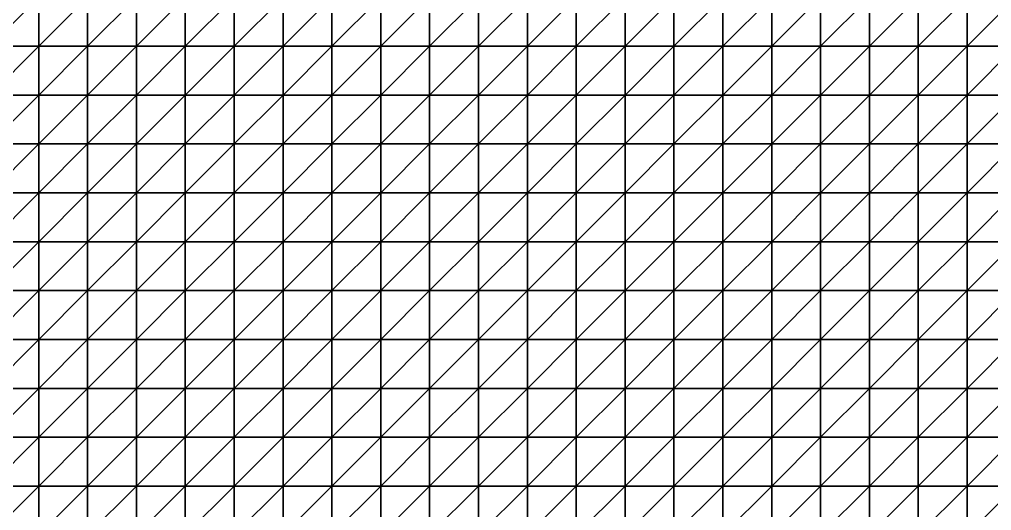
# Model space of a CAD drawing. Header units: metres. Extents: x 351000 to 353000, y 7455000 to 7457000.
# Drawn here: x 351490.1 to 351987.5, y 7455987.5 to 7456238.7 of the extents above; entities that cross this region are included whole.
import ezdxf

# ---------------------------------------------------------------- set-up
doc = ezdxf.new("R2010")
doc.units = ezdxf.units.M

msp = doc.modelspace()

# ---------------------------------------------------------------- linework, layer by layer
at = {"layer": 'TOP_OF_HYPOGENE_TOH'}
for points in [[(351475, 7456225, 1112.04), (351500, 7456225, 1113.07), (351500, 7456250, 1113.07)], [(351475, 7456225, 1112.04), (351500, 7456250, 1113.07), (351475, 7456250, 1115.84)], [(351500, 7456225, 1113.07), (351525, 7456225, 1118.17), (351525, 7456250, 1115.16)], [(351500, 7456225, 1113.07), (351525, 7456250, 1115.16), (351500, 7456250, 1113.07)], [(351525, 7456225, 1118.17), (351550, 7456225, 1126.52), (351550, 7456250, 1121.56)], [(351525, 7456225, 1118.17), (351550, 7456250, 1121.56), (351525, 7456250, 1115.16)], [(351550, 7456225, 1126.52), (351575, 7456225, 1136.38), (351575, 7456250, 1130.6)], [(351550, 7456225, 1126.52), (351575, 7456250, 1130.6), (351550, 7456250, 1121.56)], [(351575, 7456225, 1136.38), (351600, 7456225, 1145.67), (351600, 7456250, 1139.88)], [(351575, 7456225, 1136.38), (351600, 7456250, 1139.88), (351575, 7456250, 1130.6)], [(351600, 7456225, 1145.67), (351625, 7456225, 1152.65), (351625, 7456250, 1147.25)], [(351600, 7456225, 1145.67), (351625, 7456250, 1147.25), (351600, 7456250, 1139.88)], [(351625, 7456225, 1152.65), (351650, 7456225, 1156.51), (351650, 7456250, 1151.66)], [(351625, 7456225, 1152.65), (351650, 7456250, 1151.66), (351625, 7456250, 1147.25)], [(351650, 7456225, 1156.51), (351675, 7456225, 1157.49), (351675, 7456250, 1153.34)], [(351650, 7456225, 1156.51), (351675, 7456250, 1153.34), (351650, 7456250, 1151.66)], [(351675, 7456225, 1157.49), (351700, 7456225, 1156.6), (351700, 7456250, 1153.43)], [(351675, 7456225, 1157.49), (351700, 7456250, 1153.43), (351675, 7456250, 1153.34)], [(351700, 7456225, 1156.6), (351725, 7456225, 1155.19), (351725, 7456250, 1153.42)], [(351700, 7456225, 1156.6), (351725, 7456250, 1153.42), (351700, 7456250, 1153.43)], [(351725, 7456225, 1155.19), (351750, 7456225, 1154.46), (351750, 7456250, 1154.45)], [(351725, 7456225, 1155.19), (351750, 7456250, 1154.45), (351725, 7456250, 1153.42)], [(351750, 7456225, 1154.46), (351775, 7456225, 1154.89), (351775, 7456250, 1156.82)], [(351750, 7456225, 1154.46), (351775, 7456250, 1156.82), (351750, 7456250, 1154.45)], [(351775, 7456225, 1154.89), (351800, 7456225, 1155.94), (351800, 7456250, 1159.61)], [(351775, 7456225, 1154.89), (351800, 7456250, 1159.61), (351775, 7456250, 1156.82)], [(351800, 7456225, 1155.94), (351825, 7456225, 1156.38), (351825, 7456250, 1161.22)], [(351800, 7456225, 1155.94), (351825, 7456250, 1161.22), (351800, 7456250, 1159.61)], [(351825, 7456225, 1156.38), (351850, 7456225, 1155), (351850, 7456250, 1160.19)], [(351825, 7456225, 1156.38), (351850, 7456250, 1160.19), (351825, 7456250, 1161.22)], [(351850, 7456225, 1155), (351875, 7456225, 1151.17), (351875, 7456250, 1156.03)], [(351850, 7456225, 1155), (351875, 7456250, 1156.03), (351850, 7456250, 1160.19)], [(351875, 7456225, 1151.17), (351900, 7456225, 1145.01), (351900, 7456250, 1149.31)], [(351875, 7456225, 1151.17), (351900, 7456250, 1149.31), (351875, 7456250, 1156.03)], [(351900, 7456225, 1145.01), (351925, 7456225, 1137.23), (351925, 7456250, 1141.26)], [(351900, 7456225, 1145.01), (351925, 7456250, 1141.26), (351900, 7456250, 1149.31)], [(351925, 7456225, 1137.23), (351950, 7456225, 1128.81), (351950, 7456250, 1133.24)], [(351925, 7456225, 1137.23), (351950, 7456250, 1133.24), (351925, 7456250, 1141.26)], [(351950, 7456225, 1128.81), (351975, 7456225, 1120.59), (351975, 7456250, 1126.13)], [(351950, 7456225, 1128.81), (351975, 7456250, 1126.13), (351950, 7456250, 1133.24)], [(351975, 7456225, 1120.59), (352000, 7456225, 1113.1), (352000, 7456250, 1120.1)], [(351975, 7456225, 1120.59), (352000, 7456250, 1120.1), (351975, 7456250, 1126.13)], [(351475, 7456200, 1112.58), (351500, 7456200, 1118.6), (351500, 7456225, 1113.07)], [(351475, 7456200, 1112.58), (351500, 7456225, 1113.07), (351475, 7456225, 1112.04)], [(351500, 7456200, 1118.6), (351525, 7456200, 1127.43), (351525, 7456225, 1118.17)], [(351500, 7456200, 1118.6), (351525, 7456225, 1118.17), (351500, 7456225, 1113.07)], [(351525, 7456200, 1127.43), (351550, 7456200, 1137.69), (351550, 7456225, 1126.52)], [(351525, 7456200, 1127.43), (351550, 7456225, 1126.52), (351525, 7456225, 1118.17)], [(351550, 7456200, 1137.69), (351575, 7456200, 1147.79), (351575, 7456225, 1136.38)], [(351550, 7456200, 1137.69), (351575, 7456225, 1136.38), (351550, 7456225, 1126.52)], [(351575, 7456200, 1147.79), (351600, 7456200, 1156.23), (351600, 7456225, 1145.67)], [(351575, 7456200, 1147.79), (351600, 7456225, 1145.67), (351575, 7456225, 1136.38)], [(351600, 7456200, 1156.23), (351625, 7456200, 1161.92), (351625, 7456225, 1152.65)], [(351600, 7456200, 1156.23), (351625, 7456225, 1152.65), (351600, 7456225, 1145.67)], [(351625, 7456200, 1161.92), (351650, 7456200, 1164.52), (351650, 7456225, 1156.51)], [(351625, 7456200, 1161.92), (351650, 7456225, 1156.51), (351625, 7456225, 1152.65)], [(351650, 7456200, 1164.52), (351675, 7456200, 1164.4), (351675, 7456225, 1157.49)], [(351650, 7456200, 1164.52), (351675, 7456225, 1157.49), (351650, 7456225, 1156.51)], [(351675, 7456200, 1164.4), (351700, 7456200, 1162.42), (351700, 7456225, 1156.6)], [(351675, 7456200, 1164.4), (351700, 7456225, 1156.6), (351675, 7456225, 1157.49)], [(351700, 7456200, 1162.42), (351725, 7456200, 1159.71), (351725, 7456225, 1155.19)], [(351700, 7456200, 1162.42), (351725, 7456225, 1155.19), (351700, 7456225, 1156.6)], [(351725, 7456200, 1159.71), (351750, 7456200, 1157.26), (351750, 7456225, 1154.46)], [(351725, 7456200, 1159.71), (351750, 7456225, 1154.46), (351725, 7456225, 1155.19)], [(351750, 7456200, 1157.26), (351775, 7456200, 1155.55), (351775, 7456225, 1154.89)], [(351750, 7456200, 1157.26), (351775, 7456225, 1154.89), (351750, 7456225, 1154.46)], [(351775, 7456200, 1155.55), (351800, 7456200, 1154.32), (351800, 7456225, 1155.94)], [(351775, 7456200, 1155.55), (351800, 7456225, 1155.94), (351775, 7456225, 1154.89)], [(351800, 7456200, 1154.32), (351825, 7456200, 1152.75), (351825, 7456225, 1156.38)], [(351800, 7456200, 1154.32), (351825, 7456225, 1156.38), (351800, 7456225, 1155.94)], [(351825, 7456200, 1152.75), (351850, 7456200, 1149.94), (351850, 7456225, 1155)], [(351825, 7456200, 1152.75), (351850, 7456225, 1155), (351825, 7456225, 1156.38)], [(351850, 7456200, 1149.94), (351875, 7456200, 1145.36), (351875, 7456225, 1151.17)], [(351850, 7456200, 1149.94), (351875, 7456225, 1151.17), (351850, 7456225, 1155)], [(351875, 7456200, 1145.36), (351900, 7456200, 1138.9), (351900, 7456225, 1145.01)], [(351875, 7456200, 1145.36), (351900, 7456225, 1145.01), (351875, 7456225, 1151.17)], [(351900, 7456200, 1138.9), (351925, 7456200, 1130.91), (351925, 7456225, 1137.23)], [(351900, 7456200, 1138.9), (351925, 7456225, 1137.23), (351900, 7456225, 1145.01)], [(351925, 7456200, 1130.91), (351950, 7456200, 1122.08), (351950, 7456225, 1128.81)], [(351925, 7456200, 1130.91), (351950, 7456225, 1128.81), (351925, 7456225, 1137.23)], [(351950, 7456200, 1122.08), (351975, 7456200, 1113.26), (351975, 7456225, 1120.59)], [(351950, 7456200, 1122.08), (351975, 7456225, 1120.59), (351950, 7456225, 1128.81)], [(351975, 7456200, 1113.26), (352000, 7456200, 1105.25), (352000, 7456225, 1113.1)], [(351975, 7456200, 1113.26), (352000, 7456225, 1113.1), (351975, 7456225, 1120.59)], [(351475, 7456175, 1118.26), (351500, 7456175, 1129.56), (351500, 7456200, 1118.6)], [(351475, 7456175, 1118.26), (351500, 7456200, 1118.6), (351475, 7456200, 1112.58)], [(351500, 7456175, 1129.56), (351525, 7456175, 1141.77), (351525, 7456200, 1127.43)], [(351500, 7456175, 1129.56), (351525, 7456200, 1127.43), (351500, 7456200, 1118.6)], [(351525, 7456175, 1141.77), (351550, 7456175, 1153.13), (351550, 7456200, 1137.69)], [(351525, 7456175, 1141.77), (351550, 7456200, 1137.69), (351525, 7456200, 1127.43)], [(351550, 7456175, 1153.13), (351575, 7456175, 1162.39), (351575, 7456200, 1147.79)], [(351550, 7456175, 1153.13), (351575, 7456200, 1147.79), (351550, 7456200, 1137.69)], [(351575, 7456175, 1162.39), (351600, 7456175, 1168.86), (351600, 7456200, 1156.23)], [(351575, 7456175, 1162.39), (351600, 7456200, 1156.23), (351575, 7456200, 1147.79)], [(351600, 7456175, 1168.86), (351625, 7456175, 1172.37), (351625, 7456200, 1161.92)], [(351600, 7456175, 1168.86), (351625, 7456200, 1161.92), (351600, 7456200, 1156.23)], [(351625, 7456175, 1172.37), (351650, 7456175, 1173.2), (351650, 7456200, 1164.52)], [(351625, 7456175, 1172.37), (351650, 7456200, 1164.52), (351625, 7456200, 1161.92)], [(351650, 7456175, 1173.2), (351675, 7456175, 1171.88), (351675, 7456200, 1164.4)], [(351650, 7456175, 1173.2), (351675, 7456200, 1164.4), (351650, 7456200, 1164.52)], [(351675, 7456175, 1171.88), (351700, 7456175, 1169.08), (351700, 7456200, 1162.42)], [(351675, 7456175, 1171.88), (351700, 7456200, 1162.42), (351675, 7456200, 1164.4)], [(351700, 7456175, 1169.08), (351725, 7456175, 1165.49), (351725, 7456200, 1159.71)], [(351700, 7456175, 1169.08), (351725, 7456200, 1159.71), (351700, 7456200, 1162.42)], [(351725, 7456175, 1165.49), (351750, 7456175, 1161.67), (351750, 7456200, 1157.26)], [(351725, 7456175, 1165.49), (351750, 7456200, 1157.26), (351725, 7456200, 1159.71)], [(351750, 7456175, 1161.67), (351775, 7456175, 1157.95), (351775, 7456200, 1155.55)], [(351750, 7456175, 1161.67), (351775, 7456200, 1155.55), (351750, 7456200, 1157.26)], [(351775, 7456175, 1157.95), (351800, 7456175, 1154.22), (351800, 7456200, 1154.32)], [(351775, 7456175, 1157.95), (351800, 7456200, 1154.32), (351775, 7456200, 1155.55)], [(351800, 7456175, 1154.22), (351825, 7456175, 1150.1), (351825, 7456200, 1152.75)], [(351800, 7456175, 1154.22), (351825, 7456200, 1152.75), (351800, 7456200, 1154.32)], [(351825, 7456175, 1150.1), (351850, 7456175, 1145.17), (351850, 7456200, 1149.94)], [(351825, 7456175, 1150.1), (351850, 7456200, 1149.94), (351825, 7456200, 1152.75)], [(351850, 7456175, 1145.17), (351875, 7456175, 1139.15), (351875, 7456200, 1145.36)], [(351850, 7456175, 1145.17), (351875, 7456200, 1145.36), (351850, 7456200, 1149.94)], [(351875, 7456175, 1139.15), (351900, 7456175, 1131.86), (351900, 7456200, 1138.9)], [(351875, 7456175, 1139.15), (351900, 7456200, 1138.9), (351875, 7456200, 1145.36)], [(351900, 7456175, 1131.86), (351925, 7456175, 1123.4), (351925, 7456200, 1130.91)], [(351900, 7456175, 1131.86), (351925, 7456200, 1130.91), (351900, 7456200, 1138.9)], [(351925, 7456175, 1123.4), (351950, 7456175, 1114.26), (351950, 7456200, 1122.08)], [(351925, 7456175, 1123.4), (351950, 7456200, 1122.08), (351925, 7456200, 1130.91)], [(351950, 7456175, 1114.26), (351975, 7456175, 1105.26), (351975, 7456200, 1113.26)], [(351950, 7456175, 1114.26), (351975, 7456200, 1113.26), (351950, 7456200, 1122.08)], [(351975, 7456175, 1105.26), (352000, 7456175, 1097.35), (352000, 7456200, 1105.25)], [(351975, 7456175, 1105.26), (352000, 7456200, 1105.25), (351975, 7456200, 1113.26)], [(351475, 7456150, 1129.19), (351500, 7456150, 1144.83), (351500, 7456175, 1129.56)], [(351475, 7456150, 1129.19), (351500, 7456175, 1129.56), (351475, 7456175, 1118.26)], [(351500, 7456150, 1144.83), (351525, 7456150, 1159.02), (351525, 7456175, 1141.77)], [(351500, 7456150, 1144.83), (351525, 7456175, 1141.77), (351500, 7456175, 1129.56)], [(351525, 7456150, 1159.02), (351550, 7456150, 1169.84), (351550, 7456175, 1153.13)], [(351525, 7456150, 1159.02), (351550, 7456175, 1153.13), (351525, 7456175, 1141.77)], [(351550, 7456150, 1169.84), (351575, 7456150, 1176.66), (351575, 7456175, 1162.39)], [(351550, 7456150, 1169.84), (351575, 7456175, 1162.39), (351550, 7456175, 1153.13)], [(351575, 7456150, 1176.66), (351600, 7456150, 1179.83), (351600, 7456175, 1168.86)], [(351575, 7456150, 1176.66), (351600, 7456175, 1168.86), (351575, 7456175, 1162.39)], [(351600, 7456150, 1179.83), (351625, 7456150, 1180.24), (351625, 7456175, 1172.37)], [(351600, 7456150, 1179.83), (351625, 7456175, 1172.37), (351600, 7456175, 1168.86)], [(351625, 7456150, 1180.24), (351650, 7456150, 1178.89), (351650, 7456175, 1173.2)], [(351625, 7456150, 1180.24), (351650, 7456175, 1173.2), (351625, 7456175, 1172.37)], [(351650, 7456150, 1178.89), (351675, 7456150, 1176.49), (351675, 7456175, 1171.88)], [(351650, 7456150, 1178.89), (351675, 7456175, 1171.88), (351650, 7456175, 1173.2)], [(351675, 7456150, 1176.49), (351700, 7456150, 1173.36), (351700, 7456175, 1169.08)], [(351675, 7456150, 1176.49), (351700, 7456175, 1169.08), (351675, 7456175, 1171.88)], [(351700, 7456150, 1173.36), (351725, 7456150, 1169.58), (351725, 7456175, 1165.49)], [(351700, 7456150, 1173.36), (351725, 7456175, 1165.49), (351700, 7456175, 1169.08)], [(351725, 7456150, 1169.58), (351750, 7456150, 1165.11), (351750, 7456175, 1161.67)], [(351725, 7456150, 1169.58), (351750, 7456175, 1161.67), (351725, 7456175, 1165.49)], [(351750, 7456150, 1165.11), (351775, 7456150, 1159.93), (351775, 7456175, 1157.95)], [(351750, 7456150, 1165.11), (351775, 7456175, 1157.95), (351750, 7456175, 1161.67)], [(351775, 7456150, 1159.93), (351800, 7456150, 1154.07), (351800, 7456175, 1154.22)], [(351775, 7456150, 1159.93), (351800, 7456175, 1154.22), (351775, 7456175, 1157.95)], [(351800, 7456150, 1154.07), (351825, 7456150, 1147.61), (351825, 7456175, 1150.1)], [(351800, 7456150, 1154.07), (351825, 7456175, 1150.1), (351800, 7456175, 1154.22)], [(351825, 7456150, 1147.61), (351850, 7456150, 1140.72), (351850, 7456175, 1145.17)], [(351825, 7456150, 1147.61), (351850, 7456175, 1145.17), (351825, 7456175, 1150.1)], [(351850, 7456150, 1140.72), (351875, 7456150, 1133.43), (351875, 7456175, 1139.15)], [(351850, 7456150, 1140.72), (351875, 7456175, 1139.15), (351850, 7456175, 1145.17)], [(351875, 7456150, 1133.43), (351900, 7456150, 1125.57), (351900, 7456175, 1131.86)], [(351875, 7456150, 1133.43), (351900, 7456175, 1131.86), (351875, 7456175, 1139.15)], [(351900, 7456150, 1125.57), (351925, 7456150, 1117.04), (351925, 7456175, 1123.4)], [(351900, 7456150, 1125.57), (351925, 7456175, 1123.4), (351900, 7456175, 1131.86)], [(351925, 7456150, 1117.04), (351950, 7456150, 1108.05), (351950, 7456175, 1114.26)], [(351925, 7456150, 1117.04), (351950, 7456175, 1114.26), (351925, 7456175, 1123.4)], [(351950, 7456150, 1108.05), (351975, 7456150, 1099.34), (351975, 7456175, 1105.26)], [(351950, 7456150, 1108.05), (351975, 7456175, 1105.26), (351950, 7456175, 1114.26)], [(351975, 7456150, 1099.34), (352000, 7456150, 1091.89), (352000, 7456175, 1097.35)], [(351975, 7456150, 1099.34), (352000, 7456175, 1097.35), (351975, 7456175, 1105.26)], [(351475, 7456125, 1144), (351500, 7456125, 1162.14), (351500, 7456150, 1144.83)], [(351475, 7456125, 1144), (351500, 7456150, 1144.83), (351475, 7456150, 1129.19)], [(351500, 7456125, 1162.14), (351525, 7456125, 1176.3), (351525, 7456150, 1159.02)], [(351500, 7456125, 1162.14), (351525, 7456150, 1159.02), (351500, 7456150, 1144.83)], [(351525, 7456125, 1176.3), (351550, 7456125, 1183.2), (351550, 7456150, 1169.84)], [(351525, 7456125, 1176.3), (351550, 7456150, 1169.84), (351525, 7456150, 1159.02)], [(351550, 7456125, 1183.2), (351575, 7456125, 1182.96), (351575, 7456150, 1176.66)], [(351550, 7456125, 1183.2), (351575, 7456150, 1176.66), (351550, 7456150, 1169.84)], [(351575, 7456125, 1182.96), (351600, 7456125, 1182.41), (351600, 7456150, 1179.83)], [(351575, 7456125, 1182.96), (351600, 7456150, 1179.83), (351575, 7456150, 1176.66)], [(351600, 7456125, 1182.41), (351625, 7456125, 1182.65), (351625, 7456150, 1180.24)], [(351600, 7456125, 1182.41), (351625, 7456150, 1180.24), (351600, 7456150, 1179.83)], [(351625, 7456125, 1182.65), (351650, 7456125, 1178.91), (351650, 7456150, 1178.89)], [(351625, 7456125, 1182.65), (351650, 7456150, 1178.89), (351625, 7456150, 1180.24)], [(351650, 7456125, 1178.91), (351675, 7456125, 1175.65), (351675, 7456150, 1176.49)], [(351650, 7456125, 1178.91), (351675, 7456150, 1176.49), (351650, 7456150, 1178.89)], [(351675, 7456125, 1175.65), (351700, 7456125, 1172.76), (351700, 7456150, 1173.36)], [(351675, 7456125, 1175.65), (351700, 7456150, 1173.36), (351675, 7456150, 1176.49)], [(351700, 7456125, 1172.76), (351725, 7456125, 1169.53), (351725, 7456150, 1169.58)], [(351700, 7456125, 1172.76), (351725, 7456150, 1169.58), (351700, 7456150, 1173.36)], [(351725, 7456125, 1169.53), (351750, 7456125, 1165.23), (351750, 7456150, 1165.11)], [(351725, 7456125, 1169.53), (351750, 7456150, 1165.11), (351725, 7456150, 1169.58)], [(351750, 7456125, 1165.23), (351775, 7456125, 1159.45), (351775, 7456150, 1159.93)], [(351750, 7456125, 1165.23), (351775, 7456150, 1159.93), (351750, 7456150, 1165.11)], [(351775, 7456125, 1159.45), (351800, 7456125, 1152.33), (351800, 7456150, 1154.07)], [(351775, 7456125, 1159.45), (351800, 7456150, 1154.07), (351775, 7456150, 1159.93)], [(351800, 7456125, 1152.33), (351825, 7456125, 1144.47), (351825, 7456150, 1147.61)], [(351800, 7456125, 1152.33), (351825, 7456150, 1147.61), (351800, 7456150, 1154.07)], [(351825, 7456125, 1144.47), (351850, 7456125, 1136.62), (351850, 7456150, 1140.72)], [(351825, 7456125, 1144.47), (351850, 7456150, 1140.72), (351825, 7456150, 1147.61)], [(351850, 7456125, 1136.62), (351875, 7456125, 1129.13), (351875, 7456150, 1133.43)], [(351850, 7456125, 1136.62), (351875, 7456150, 1133.43), (351850, 7456150, 1140.72)], [(351875, 7456125, 1129.13), (351900, 7456125, 1121.82), (351900, 7456150, 1125.57)], [(351875, 7456125, 1129.13), (351900, 7456150, 1125.57), (351875, 7456150, 1133.43)], [(351900, 7456125, 1121.82), (351925, 7456125, 1114.26), (351925, 7456150, 1117.04)], [(351900, 7456125, 1121.82), (351925, 7456150, 1117.04), (351900, 7456150, 1125.57)], [(351925, 7456125, 1114.26), (351950, 7456125, 1106.32), (351950, 7456150, 1108.05)], [(351925, 7456125, 1114.26), (351950, 7456150, 1108.05), (351925, 7456150, 1117.04)], [(351950, 7456125, 1106.32), (351975, 7456125, 1098.47), (351975, 7456150, 1099.34)], [(351950, 7456125, 1106.32), (351975, 7456150, 1099.34), (351950, 7456150, 1108.05)], [(351975, 7456125, 1098.47), (352000, 7456125, 1091.65), (352000, 7456150, 1091.89)], [(351975, 7456125, 1098.47), (352000, 7456150, 1091.89), (351975, 7456150, 1099.34)], [(351475, 7456100, 1159.75), (351500, 7456100, 1178.57), (351500, 7456125, 1162.14)], [(351475, 7456100, 1159.75), (351500, 7456125, 1162.14), (351475, 7456125, 1144)], [(351500, 7456100, 1178.57), (351525, 7456100, 1185.14), (351525, 7456125, 1176.3)], [(351500, 7456100, 1178.57), (351525, 7456125, 1176.3), (351500, 7456125, 1162.14)], [(351525, 7456100, 1185.14), (351550, 7456100, 1184.44), (351550, 7456125, 1183.2)], [(351525, 7456100, 1185.14), (351550, 7456125, 1183.2), (351525, 7456125, 1176.3)], [(351550, 7456100, 1184.44), (351575, 7456100, 1180.96), (351575, 7456125, 1182.96)], [(351550, 7456100, 1184.44), (351575, 7456125, 1182.96), (351550, 7456125, 1183.2)], [(351575, 7456100, 1180.96), (351600, 7456100, 1177.41), (351600, 7456125, 1182.41)], [(351575, 7456100, 1180.96), (351600, 7456125, 1182.41), (351575, 7456125, 1182.96)], [(351600, 7456100, 1177.41), (351625, 7456100, 1176.43), (351625, 7456125, 1182.65)], [(351600, 7456100, 1177.41), (351625, 7456125, 1182.65), (351600, 7456125, 1182.41)], [(351625, 7456100, 1176.43), (351650, 7456100, 1173.44), (351650, 7456125, 1178.91)], [(351625, 7456100, 1176.43), (351650, 7456125, 1178.91), (351625, 7456125, 1182.65)], [(351650, 7456100, 1173.44), (351675, 7456100, 1169.64), (351675, 7456125, 1175.65)], [(351650, 7456100, 1173.44), (351675, 7456125, 1175.65), (351650, 7456125, 1178.91)], [(351675, 7456100, 1169.64), (351700, 7456100, 1167.38), (351700, 7456125, 1172.76)], [(351675, 7456100, 1169.64), (351700, 7456125, 1172.76), (351675, 7456125, 1175.65)], [(351700, 7456100, 1167.38), (351725, 7456100, 1165.2), (351725, 7456125, 1169.53)], [(351700, 7456100, 1167.38), (351725, 7456125, 1169.53), (351700, 7456125, 1172.76)], [(351725, 7456100, 1165.2), (351750, 7456100, 1161.62), (351750, 7456125, 1165.23)], [(351725, 7456100, 1165.2), (351750, 7456125, 1165.23), (351725, 7456125, 1169.53)], [(351750, 7456100, 1161.62), (351775, 7456100, 1155.92), (351775, 7456125, 1159.45)], [(351750, 7456100, 1161.62), (351775, 7456125, 1159.45), (351750, 7456125, 1165.23)], [(351775, 7456100, 1155.92), (351800, 7456100, 1148.43), (351800, 7456125, 1152.33)], [(351775, 7456100, 1155.92), (351800, 7456125, 1152.33), (351775, 7456125, 1159.45)], [(351800, 7456100, 1148.43), (351825, 7456100, 1140.3), (351825, 7456125, 1144.47)], [(351800, 7456100, 1148.43), (351825, 7456125, 1144.47), (351800, 7456125, 1152.33)], [(351825, 7456100, 1140.3), (351850, 7456100, 1132.83), (351850, 7456125, 1136.62)], [(351825, 7456100, 1140.3), (351850, 7456125, 1136.62), (351825, 7456125, 1144.47)], [(351850, 7456100, 1132.83), (351875, 7456100, 1126.22), (351875, 7456125, 1129.13)], [(351850, 7456100, 1132.83), (351875, 7456125, 1129.13), (351850, 7456125, 1136.62)], [(351875, 7456100, 1126.22), (351900, 7456100, 1120.76), (351900, 7456125, 1121.82)], [(351875, 7456100, 1126.22), (351900, 7456125, 1121.82), (351875, 7456125, 1129.13)], [(351900, 7456100, 1120.76), (351925, 7456100, 1116.1), (351925, 7456125, 1114.26)], [(351900, 7456100, 1120.76), (351925, 7456125, 1114.26), (351900, 7456125, 1121.82)], [(351925, 7456100, 1116.1), (351950, 7456100, 1110.23), (351950, 7456125, 1106.32)], [(351925, 7456100, 1116.1), (351950, 7456125, 1106.32), (351925, 7456125, 1114.26)], [(351950, 7456100, 1110.23), (351975, 7456100, 1103.79), (351975, 7456125, 1098.47)], [(351950, 7456100, 1110.23), (351975, 7456125, 1098.47), (351950, 7456125, 1106.32)], [(351975, 7456100, 1103.79), (352000, 7456100, 1097.55), (352000, 7456125, 1091.65)], [(351975, 7456100, 1103.79), (352000, 7456125, 1091.65), (351975, 7456125, 1098.47)], [(351475, 7456075, 1173.12), (351500, 7456075, 1185.26), (351500, 7456100, 1178.57)], [(351475, 7456075, 1173.12), (351500, 7456100, 1178.57), (351475, 7456100, 1159.75)], [(351500, 7456075, 1185.26), (351525, 7456075, 1186.82), (351525, 7456100, 1185.14)], [(351500, 7456075, 1185.26), (351525, 7456100, 1185.14), (351500, 7456100, 1178.57)], [(351525, 7456075, 1186.82), (351550, 7456075, 1183.61), (351550, 7456100, 1184.44)], [(351525, 7456075, 1186.82), (351550, 7456100, 1184.44), (351525, 7456100, 1185.14)], [(351550, 7456075, 1183.61), (351575, 7456075, 1177.73), (351575, 7456100, 1180.96)], [(351550, 7456075, 1183.61), (351575, 7456100, 1180.96), (351550, 7456100, 1184.44)], [(351575, 7456075, 1177.73), (351600, 7456075, 1172.35), (351600, 7456100, 1177.41)], [(351575, 7456075, 1177.73), (351600, 7456100, 1177.41), (351575, 7456100, 1180.96)], [(351600, 7456075, 1172.35), (351625, 7456075, 1170.38), (351625, 7456100, 1176.43)], [(351600, 7456075, 1172.35), (351625, 7456100, 1176.43), (351600, 7456100, 1177.41)], [(351625, 7456075, 1170.38), (351650, 7456075, 1165.76), (351650, 7456100, 1173.44)], [(351625, 7456075, 1170.38), (351650, 7456100, 1173.44), (351625, 7456100, 1176.43)], [(351650, 7456075, 1165.76), (351675, 7456075, 1161.72), (351675, 7456100, 1169.64)], [(351650, 7456075, 1165.76), (351675, 7456100, 1169.64), (351650, 7456100, 1173.44)], [(351675, 7456075, 1161.72), (351700, 7456075, 1160.18), (351700, 7456100, 1167.38)], [(351675, 7456075, 1161.72), (351700, 7456100, 1167.38), (351675, 7456100, 1169.64)], [(351700, 7456075, 1160.18), (351725, 7456075, 1158.95), (351725, 7456100, 1165.2)], [(351700, 7456075, 1160.18), (351725, 7456100, 1165.2), (351700, 7456100, 1167.38)], [(351725, 7456075, 1158.95), (351750, 7456075, 1155.98), (351750, 7456100, 1161.62)], [(351725, 7456075, 1158.95), (351750, 7456100, 1161.62), (351725, 7456100, 1165.2)], [(351750, 7456075, 1155.98), (351775, 7456075, 1150.41), (351775, 7456100, 1155.92)], [(351750, 7456075, 1155.98), (351775, 7456100, 1155.92), (351750, 7456100, 1161.62)], [(351775, 7456075, 1150.41), (351800, 7456075, 1142.88), (351800, 7456100, 1148.43)], [(351775, 7456075, 1150.41), (351800, 7456100, 1148.43), (351775, 7456100, 1155.92)], [(351800, 7456075, 1142.88), (351825, 7456075, 1135.14), (351825, 7456100, 1140.3)], [(351800, 7456075, 1142.88), (351825, 7456100, 1140.3), (351800, 7456100, 1148.43)], [(351825, 7456075, 1135.14), (351850, 7456075, 1128.99), (351850, 7456100, 1132.83)], [(351825, 7456075, 1135.14), (351850, 7456100, 1132.83), (351825, 7456100, 1140.3)], [(351850, 7456075, 1128.99), (351875, 7456075, 1122.69), (351875, 7456100, 1126.22)], [(351850, 7456075, 1128.99), (351875, 7456100, 1126.22), (351850, 7456100, 1132.83)], [(351875, 7456075, 1122.69), (351900, 7456075, 1118.23), (351900, 7456100, 1120.76)], [(351875, 7456075, 1122.69), (351900, 7456100, 1120.76), (351875, 7456100, 1126.22)], [(351900, 7456075, 1118.23), (351925, 7456075, 1117.21), (351925, 7456100, 1116.1)], [(351900, 7456075, 1118.23), (351925, 7456100, 1116.1), (351900, 7456100, 1120.76)], [(351925, 7456075, 1117.21), (351950, 7456075, 1117.78), (351950, 7456100, 1110.23)], [(351925, 7456075, 1117.21), (351950, 7456100, 1110.23), (351925, 7456100, 1116.1)], [(351950, 7456075, 1117.78), (351975, 7456075, 1113.37), (351975, 7456100, 1103.79)], [(351950, 7456075, 1117.78), (351975, 7456100, 1103.79), (351950, 7456100, 1110.23)], [(351975, 7456075, 1113.37), (352000, 7456075, 1107.52), (352000, 7456100, 1097.55)], [(351975, 7456075, 1113.37), (352000, 7456100, 1097.55), (351975, 7456100, 1103.79)], [(351475, 7456050, 1181.92), (351500, 7456050, 1187.8), (351500, 7456075, 1185.26)], [(351475, 7456050, 1181.92), (351500, 7456075, 1185.26), (351475, 7456075, 1173.12)], [(351500, 7456050, 1187.8), (351525, 7456050, 1188.16), (351525, 7456075, 1186.82)], [(351500, 7456050, 1187.8), (351525, 7456075, 1186.82), (351500, 7456075, 1185.26)], [(351525, 7456050, 1188.16), (351550, 7456050, 1183.6), (351550, 7456075, 1183.61)], [(351525, 7456050, 1188.16), (351550, 7456075, 1183.61), (351525, 7456075, 1186.82)], [(351550, 7456050, 1183.6), (351575, 7456050, 1176.66), (351575, 7456075, 1177.73)], [(351550, 7456050, 1183.6), (351575, 7456075, 1177.73), (351550, 7456075, 1183.61)], [(351575, 7456050, 1176.66), (351600, 7456050, 1170.8), (351600, 7456075, 1172.35)], [(351575, 7456050, 1176.66), (351600, 7456075, 1172.35), (351575, 7456075, 1177.73)], [(351600, 7456050, 1170.8), (351625, 7456050, 1168.91), (351625, 7456075, 1170.38)], [(351600, 7456050, 1170.8), (351625, 7456075, 1170.38), (351600, 7456075, 1172.35)], [(351625, 7456050, 1168.91), (351650, 7456050, 1160.33), (351650, 7456075, 1165.76)], [(351625, 7456050, 1168.91), (351650, 7456075, 1165.76), (351625, 7456075, 1170.38)], [(351650, 7456050, 1160.33), (351675, 7456050, 1156.27), (351675, 7456075, 1161.72)], [(351650, 7456050, 1160.33), (351675, 7456075, 1161.72), (351650, 7456075, 1165.76)], [(351675, 7456050, 1156.27), (351700, 7456050, 1155.11), (351700, 7456075, 1160.18)], [(351675, 7456050, 1156.27), (351700, 7456075, 1160.18), (351675, 7456075, 1161.72)], [(351700, 7456050, 1155.11), (351725, 7456050, 1154.09), (351725, 7456075, 1158.95)], [(351700, 7456050, 1155.11), (351725, 7456075, 1158.95), (351700, 7456075, 1160.18)], [(351725, 7456050, 1154.09), (351750, 7456050, 1150.86), (351750, 7456075, 1155.98)], [(351725, 7456050, 1154.09), (351750, 7456075, 1155.98), (351725, 7456075, 1158.95)], [(351750, 7456050, 1150.86), (351775, 7456050, 1144.63), (351775, 7456075, 1150.41)], [(351750, 7456050, 1150.86), (351775, 7456075, 1150.41), (351750, 7456075, 1155.98)], [(351775, 7456050, 1144.63), (351800, 7456050, 1136.55), (351800, 7456075, 1142.88)], [(351775, 7456050, 1144.63), (351800, 7456075, 1142.88), (351775, 7456075, 1150.41)], [(351800, 7456050, 1136.55), (351825, 7456050, 1129.01), (351825, 7456075, 1135.14)], [(351800, 7456050, 1136.55), (351825, 7456075, 1135.14), (351800, 7456075, 1142.88)], [(351825, 7456050, 1129.01), (351850, 7456050, 1124.28), (351850, 7456075, 1128.99)], [(351825, 7456050, 1129.01), (351850, 7456075, 1128.99), (351825, 7456075, 1135.14)], [(351850, 7456050, 1124.28), (351875, 7456050, 1120.59), (351875, 7456075, 1122.69)], [(351850, 7456050, 1124.28), (351875, 7456075, 1122.69), (351850, 7456075, 1128.99)], [(351875, 7456050, 1120.59), (351900, 7456050, 1117.71), (351900, 7456075, 1118.23)], [(351875, 7456050, 1120.59), (351900, 7456075, 1118.23), (351875, 7456075, 1122.69)], [(351900, 7456050, 1117.71), (351925, 7456050, 1118.52), (351925, 7456075, 1117.21)], [(351900, 7456050, 1117.71), (351925, 7456075, 1117.21), (351900, 7456075, 1118.23)], [(351925, 7456050, 1118.52), (351950, 7456050, 1120.87), (351950, 7456075, 1117.78)], [(351925, 7456050, 1118.52), (351950, 7456075, 1117.78), (351925, 7456075, 1117.21)], [(351950, 7456050, 1120.87), (351975, 7456050, 1122.59), (351975, 7456075, 1113.37)], [(351950, 7456050, 1120.87), (351975, 7456075, 1113.37), (351950, 7456075, 1117.78)], [(351975, 7456050, 1122.59), (352000, 7456050, 1117.35), (352000, 7456075, 1107.52)], [(351975, 7456050, 1122.59), (352000, 7456075, 1107.52), (351975, 7456075, 1113.37)], [(351475, 7456025, 1184), (351500, 7456025, 1190.42), (351500, 7456050, 1187.8)], [(351475, 7456025, 1184), (351500, 7456050, 1187.8), (351475, 7456050, 1181.92)], [(351500, 7456025, 1190.42), (351525, 7456025, 1191), (351525, 7456050, 1188.16)], [(351500, 7456025, 1190.42), (351525, 7456050, 1188.16), (351500, 7456050, 1187.8)], [(351525, 7456025, 1191), (351550, 7456025, 1186.5), (351550, 7456050, 1183.6)], [(351525, 7456025, 1191), (351550, 7456050, 1183.6), (351525, 7456050, 1188.16)], [(351550, 7456025, 1186.5), (351575, 7456025, 1179.79), (351575, 7456050, 1176.66)], [(351550, 7456025, 1186.5), (351575, 7456050, 1176.66), (351550, 7456050, 1183.6)], [(351575, 7456025, 1179.79), (351600, 7456025, 1174.48), (351600, 7456050, 1170.8)], [(351575, 7456025, 1179.79), (351600, 7456050, 1170.8), (351575, 7456050, 1176.66)], [(351600, 7456025, 1174.48), (351625, 7456025, 1168.76), (351625, 7456050, 1168.91)], [(351600, 7456025, 1174.48), (351625, 7456050, 1168.91), (351600, 7456050, 1170.8)], [(351625, 7456025, 1168.76), (351650, 7456025, 1160.05), (351650, 7456050, 1160.33)], [(351625, 7456025, 1168.76), (351650, 7456050, 1160.33), (351625, 7456050, 1168.91)], [(351650, 7456025, 1160.05), (351675, 7456025, 1155.99), (351675, 7456050, 1156.27)], [(351650, 7456025, 1160.05), (351675, 7456050, 1156.27), (351650, 7456050, 1160.33)], [(351675, 7456025, 1155.99), (351700, 7456025, 1154.53), (351700, 7456050, 1155.11)], [(351675, 7456025, 1155.99), (351700, 7456050, 1155.11), (351675, 7456050, 1156.27)], [(351700, 7456025, 1154.53), (351725, 7456025, 1152.58), (351725, 7456050, 1154.09)], [(351700, 7456025, 1154.53), (351725, 7456050, 1154.09), (351700, 7456050, 1155.11)], [(351725, 7456025, 1152.58), (351750, 7456025, 1147.77), (351750, 7456050, 1150.86)], [(351725, 7456025, 1152.58), (351750, 7456050, 1150.86), (351725, 7456050, 1154.09)], [(351750, 7456025, 1147.77), (351775, 7456025, 1139.64), (351775, 7456050, 1144.63)], [(351750, 7456025, 1147.77), (351775, 7456050, 1144.63), (351750, 7456050, 1150.86)], [(351775, 7456025, 1139.64), (351800, 7456025, 1129.95), (351800, 7456050, 1136.55)], [(351775, 7456025, 1139.64), (351800, 7456050, 1136.55), (351775, 7456050, 1144.63)], [(351800, 7456025, 1129.95), (351825, 7456025, 1121.79), (351825, 7456050, 1129.01)], [(351800, 7456025, 1129.95), (351825, 7456050, 1129.01), (351800, 7456050, 1136.55)], [(351825, 7456025, 1121.79), (351850, 7456025, 1117.81), (351850, 7456050, 1124.28)], [(351825, 7456025, 1121.79), (351850, 7456050, 1124.28), (351825, 7456050, 1129.01)], [(351850, 7456025, 1117.81), (351875, 7456025, 1118.78), (351875, 7456050, 1120.59)], [(351850, 7456025, 1117.81), (351875, 7456050, 1120.59), (351850, 7456050, 1124.28)], [(351875, 7456025, 1118.78), (351900, 7456025, 1118.66), (351900, 7456050, 1117.71)], [(351875, 7456025, 1118.78), (351900, 7456050, 1117.71), (351875, 7456050, 1120.59)], [(351900, 7456025, 1118.66), (351925, 7456025, 1121.49), (351925, 7456050, 1118.52)], [(351900, 7456025, 1118.66), (351925, 7456050, 1118.52), (351900, 7456050, 1117.71)], [(351925, 7456025, 1121.49), (351950, 7456025, 1125.55), (351950, 7456050, 1120.87)], [(351925, 7456025, 1121.49), (351950, 7456050, 1120.87), (351925, 7456050, 1118.52)], [(351950, 7456025, 1125.55), (351975, 7456025, 1128.31), (351975, 7456050, 1122.59)], [(351950, 7456025, 1125.55), (351975, 7456050, 1122.59), (351950, 7456050, 1120.87)], [(351975, 7456025, 1128.31), (352000, 7456025, 1123.15), (352000, 7456050, 1117.35)], [(351975, 7456025, 1128.31), (352000, 7456050, 1117.35), (351975, 7456050, 1122.59)], [(351475, 7456000, 1186.05), (351500, 7456000, 1193.96), (351500, 7456025, 1190.42)], [(351475, 7456000, 1186.05), (351500, 7456025, 1190.42), (351475, 7456025, 1184)], [(351500, 7456000, 1193.96), (351525, 7456000, 1195.77), (351525, 7456025, 1191)], [(351500, 7456000, 1193.96), (351525, 7456025, 1191), (351500, 7456025, 1190.42)], [(351525, 7456000, 1195.77), (351550, 7456000, 1192.29), (351550, 7456025, 1186.5)], [(351525, 7456000, 1195.77), (351550, 7456025, 1186.5), (351525, 7456025, 1191)], [(351550, 7456000, 1192.29), (351575, 7456000, 1186.52), (351575, 7456025, 1179.79)], [(351550, 7456000, 1192.29), (351575, 7456025, 1179.79), (351550, 7456025, 1186.5)], [(351575, 7456000, 1186.52), (351600, 7456000, 1182.1), (351600, 7456025, 1174.48)], [(351575, 7456000, 1186.52), (351600, 7456025, 1174.48), (351575, 7456025, 1179.79)], [(351600, 7456000, 1182.1), (351625, 7456000, 1172.58), (351625, 7456025, 1168.76)], [(351600, 7456000, 1182.1), (351625, 7456025, 1168.76), (351600, 7456025, 1174.48)], [(351625, 7456000, 1172.58), (351650, 7456000, 1164.37), (351650, 7456025, 1160.05)], [(351625, 7456000, 1172.58), (351650, 7456025, 1160.05), (351625, 7456025, 1168.76)], [(351650, 7456000, 1164.37), (351675, 7456000, 1160.21), (351675, 7456025, 1155.99)], [(351650, 7456000, 1164.37), (351675, 7456025, 1155.99), (351650, 7456025, 1160.05)], [(351675, 7456000, 1160.21), (351700, 7456000, 1157.76), (351700, 7456025, 1154.53)], [(351675, 7456000, 1160.21), (351700, 7456025, 1154.53), (351675, 7456025, 1155.99)], [(351700, 7456000, 1157.76), (351725, 7456000, 1153.87), (351725, 7456025, 1152.58)], [(351700, 7456000, 1157.76), (351725, 7456025, 1152.58), (351700, 7456025, 1154.53)], [(351725, 7456000, 1153.87), (351750, 7456000, 1146.36), (351750, 7456025, 1147.77)], [(351725, 7456000, 1153.87), (351750, 7456025, 1147.77), (351725, 7456025, 1152.58)], [(351750, 7456000, 1146.36), (351775, 7456000, 1135.3), (351775, 7456025, 1139.64)], [(351750, 7456000, 1146.36), (351775, 7456025, 1139.64), (351750, 7456025, 1147.77)], [(351775, 7456000, 1135.3), (351800, 7456000, 1123.13), (351800, 7456025, 1129.95)], [(351775, 7456000, 1135.3), (351800, 7456025, 1129.95), (351775, 7456025, 1139.64)], [(351800, 7456000, 1123.13), (351825, 7456000, 1113.53), (351825, 7456025, 1121.79)], [(351800, 7456000, 1123.13), (351825, 7456025, 1121.79), (351800, 7456025, 1129.95)], [(351825, 7456000, 1113.53), (351850, 7456000, 1109.51), (351850, 7456025, 1117.81)], [(351825, 7456000, 1113.53), (351850, 7456025, 1117.81), (351825, 7456025, 1121.79)], [(351850, 7456000, 1109.51), (351875, 7456000, 1111.77), (351875, 7456025, 1118.78)], [(351850, 7456000, 1109.51), (351875, 7456025, 1118.78), (351850, 7456025, 1117.81)], [(351875, 7456000, 1111.77), (351900, 7456000, 1118.36), (351900, 7456025, 1118.66)], [(351875, 7456000, 1111.77), (351900, 7456025, 1118.66), (351875, 7456025, 1118.78)], [(351900, 7456000, 1118.36), (351925, 7456000, 1125.1), (351925, 7456025, 1121.49)], [(351900, 7456000, 1118.36), (351925, 7456025, 1121.49), (351900, 7456025, 1118.66)], [(351925, 7456000, 1125.1), (351950, 7456000, 1130.19), (351950, 7456025, 1125.55)], [(351925, 7456000, 1125.1), (351950, 7456025, 1125.55), (351925, 7456025, 1121.49)], [(351950, 7456000, 1130.19), (351975, 7456000, 1129.59), (351975, 7456025, 1128.31)], [(351950, 7456000, 1130.19), (351975, 7456025, 1128.31), (351950, 7456025, 1125.55)], [(351975, 7456000, 1129.59), (352000, 7456000, 1123.71), (352000, 7456025, 1123.15)], [(351975, 7456000, 1129.59), (352000, 7456025, 1123.15), (351975, 7456025, 1128.31)], [(351475, 7455975, 1185.34), (351500, 7455975, 1197.99), (351500, 7456000, 1193.96)], [(351475, 7455975, 1185.34), (351500, 7456000, 1193.96), (351475, 7456000, 1186.05)], [(351500, 7455975, 1197.99), (351525, 7455975, 1201.09), (351525, 7456000, 1195.77)], [(351500, 7455975, 1197.99), (351525, 7456000, 1195.77), (351500, 7456000, 1193.96)], [(351525, 7455975, 1201.09), (351550, 7455975, 1198.78), (351550, 7456000, 1192.29)], [(351525, 7455975, 1201.09), (351550, 7456000, 1192.29), (351525, 7456000, 1195.77)], [(351550, 7455975, 1198.78), (351575, 7455975, 1193.91), (351575, 7456000, 1186.52)], [(351550, 7455975, 1198.78), (351575, 7456000, 1186.52), (351550, 7456000, 1192.29)], [(351575, 7455975, 1193.91), (351600, 7455975, 1188.17), (351600, 7456000, 1182.1)], [(351575, 7455975, 1193.91), (351600, 7456000, 1182.1), (351575, 7456000, 1186.52)], [(351600, 7455975, 1188.17), (351625, 7455975, 1177.31), (351625, 7456000, 1172.58)], [(351600, 7455975, 1188.17), (351625, 7456000, 1172.58), (351600, 7456000, 1182.1)], [(351625, 7455975, 1177.31), (351650, 7455975, 1169.88), (351650, 7456000, 1164.37)], [(351625, 7455975, 1177.31), (351650, 7456000, 1164.37), (351625, 7456000, 1172.58)], [(351650, 7455975, 1169.88), (351675, 7455975, 1165.51), (351675, 7456000, 1160.21)], [(351650, 7455975, 1169.88), (351675, 7456000, 1160.21), (351650, 7456000, 1164.37)], [(351675, 7455975, 1165.51), (351700, 7455975, 1161.75), (351700, 7456000, 1157.76)], [(351675, 7455975, 1165.51), (351700, 7456000, 1157.76), (351675, 7456000, 1160.21)], [(351700, 7455975, 1161.75), (351725, 7455975, 1155.53), (351725, 7456000, 1153.87)], [(351700, 7455975, 1161.75), (351725, 7456000, 1153.87), (351700, 7456000, 1157.76)], [(351725, 7455975, 1155.53), (351750, 7455975, 1145.05), (351750, 7456000, 1146.36)], [(351725, 7455975, 1155.53), (351750, 7456000, 1146.36), (351725, 7456000, 1153.87)], [(351750, 7455975, 1145.05), (351775, 7455975, 1130.91), (351775, 7456000, 1135.3)], [(351750, 7455975, 1145.05), (351775, 7456000, 1135.3), (351750, 7456000, 1146.36)], [(351775, 7455975, 1130.91), (351800, 7455975, 1116.18), (351800, 7456000, 1123.13)], [(351775, 7455975, 1130.91), (351800, 7456000, 1123.13), (351775, 7456000, 1135.3)], [(351800, 7455975, 1116.18), (351825, 7455975, 1105.02), (351825, 7456000, 1113.53)], [(351800, 7455975, 1116.18), (351825, 7456000, 1113.53), (351800, 7456000, 1123.13)], [(351825, 7455975, 1105.02), (351850, 7455975, 1100.64), (351850, 7456000, 1109.51)], [(351825, 7455975, 1105.02), (351850, 7456000, 1109.51), (351825, 7456000, 1113.53)], [(351850, 7455975, 1100.64), (351875, 7455975, 1103.67), (351875, 7456000, 1111.77)], [(351850, 7455975, 1100.64), (351875, 7456000, 1111.77), (351850, 7456000, 1109.51)], [(351875, 7455975, 1103.67), (351900, 7455975, 1111.8), (351900, 7456000, 1118.36)], [(351875, 7455975, 1103.67), (351900, 7456000, 1118.36), (351875, 7456000, 1111.77)], [(351900, 7455975, 1111.8), (351925, 7455975, 1120.9), (351925, 7456000, 1125.1)], [(351900, 7455975, 1111.8), (351925, 7456000, 1125.1), (351900, 7456000, 1118.36)], [(351925, 7455975, 1120.9), (351950, 7455975, 1126.8), (351950, 7456000, 1130.19)], [(351925, 7455975, 1120.9), (351950, 7456000, 1130.19), (351925, 7456000, 1125.1)], [(351950, 7455975, 1126.8), (351975, 7455975, 1126.91), (351975, 7456000, 1129.59)], [(351950, 7455975, 1126.8), (351975, 7456000, 1129.59), (351950, 7456000, 1130.19)], [(351975, 7455975, 1126.91), (352000, 7455975, 1121.01), (352000, 7456000, 1123.71)], [(351975, 7455975, 1126.91), (352000, 7456000, 1123.71), (351975, 7456000, 1129.59)]]:
    msp.add_3dface(points, dxfattribs=at)

doc.saveas('drawing.dxf')
